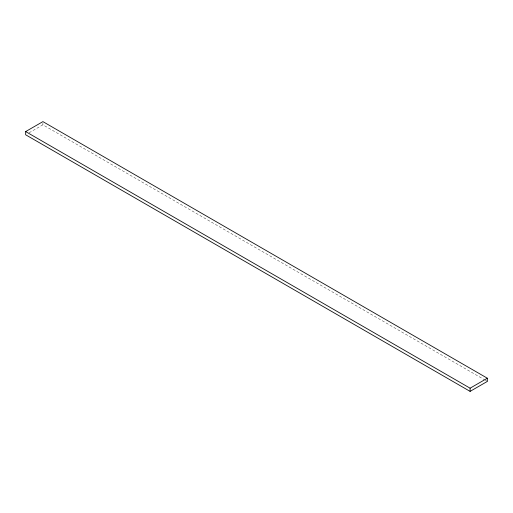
<?xml version="1.0" encoding="UTF-8"?>
<svg xmlns="http://www.w3.org/2000/svg" width="513" height="513" viewBox="0 0 513 513"><rect width="100%" height="100%" fill="white"/><g stroke="black" fill="none" stroke-linecap="round" stroke-linejoin="round"><path stroke-width="0.38" stroke-dasharray="2.56 1.92" d="M29.1 132.784L42.906 124.813L484.573 379.812M485.272 380.21L487.35 381.415M42.906 123.223L42.906 124.813"/><path stroke-width="0.77" d="M25.65 131.584L42.906 121.626L487.35 378.222L487.35 381.415L470.094 391.374L25.65 134.778L25.65 131.584L470.094 388.187L487.35 378.222M470.094 388.187L470.094 391.374"/></g></svg>
